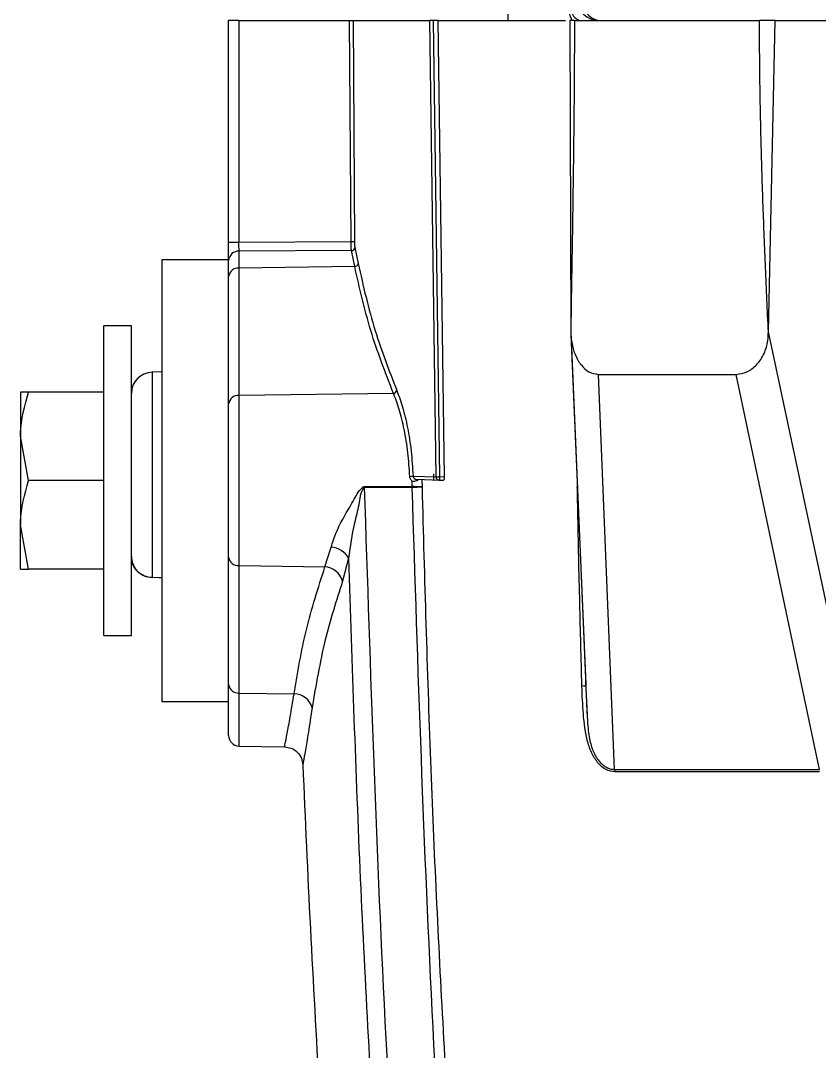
# Model space of a CAD drawing. Extents: x 16.5 to 113.1, y 4.4 to 84.5.
# Drawn here: x 49.672 to 51.93, y 11.575 to 14.489 of the extents above; entities that cross this region are included whole.
import ezdxf

# ---------------------------------------------------------------- set-up
doc = ezdxf.new("R2010")
doc.units = 0
doc.header["$MEASUREMENT"] = 0
doc.layers.add('OBJECT', color=7, linetype='CONTINUOUS')

msp = doc.modelspace()

# ---------------------------------------------------------------- linework, layer by layer
at = {"layer": 'OBJECT'}
for p, q in [((51.0498, 14.4886), (51.0498, 14.5156)), ((50.2597, 13.8627), (50.2597, 14.4886)), ((50.2889, 14.4886), (50.2597, 14.4886)), ((50.2889, 14.4886), (50.2889, 13.8627)), ((50.2889, 14.4886), (50.6017, 14.4886)), ((50.6056, 13.8643), (50.6017, 14.4886)), ((50.6114, 14.4886), (50.6153, 13.8644)), ((50.6114, 14.4886), (50.8287, 14.4886)), ((50.8467, 13.1988), (50.8287, 14.4886)), ((50.8376, 14.4886), (50.8556, 13.199)), ((50.8514, 14.4886), (50.8376, 14.4886)), ((50.8514, 14.4886), (50.8694, 13.1986)), ((50.8514, 14.4886), (51.2121, 14.4886)), ((51.2242, 14.4886), (51.2268, 13.6086)), ((51.2371, 14.4886), (51.7603, 14.4886)), ((51.7854, 13.6086), (51.8048, 14.4886)), ((51.8048, 14.4886), (51.9725, 14.4886)), ((50.2597, 13.8627), (50.2889, 13.8627)), ((50.2889, 13.8627), (50.6056, 13.8643)), ((50.6166, 13.8472), (50.6259, 13.8017)), ((50.0717, 12.5636), (50.0717, 13.8136)), ((50.0717, 13.8136), (50.2597, 13.8136)), ((50.2597, 12.5636), (50.2597, 13.8136)), ((50.6069, 13.8385), (50.2892, 13.8368)), ((50.2892, 13.789), (50.2892, 13.8368)), ((50.6162, 13.7935), (50.6069, 13.8385)), ((50.6162, 13.7935), (50.2892, 13.789)), ((50.2892, 13.429), (50.2892, 13.789)), ((49.9847, 13.6261), (49.9067, 13.6261)), ((49.9067, 12.7511), (49.9067, 13.6261)), ((49.9847, 12.7511), (49.9847, 13.6261)), ((51.2268, 13.6086), (51.2692, 12.6074)), ((51.9985, 12.6074), (51.7854, 13.6086)), ((51.2273, 13.6003), (51.2692, 12.6134)), ((50.0717, 13.4956), (50.0432, 13.4948)), ((50.0432, 13.4948), (50.0432, 12.9153)), ((51.305, 13.4886), (51.6939, 13.4886)), ((51.3503, 12.3721), (51.305, 13.4886)), ((51.9295, 12.3721), (51.6939, 13.4886)), ((49.6717, 13.4386), (49.6717, 13.3136)), ((49.9067, 13.4386), (49.6941, 13.4386)), ((50.7256, 13.4351), (50.2892, 13.429)), ((50.2892, 12.9481), (50.2892, 13.429)), ((49.6941, 13.1886), (49.6717, 13.3136)), ((49.6717, 13.3136), (49.6717, 13.0636)), ((50.781, 13.2011), (50.8467, 13.1988)), ((50.8398, 13.1896), (50.8398, 13.2078)), ((50.8694, 13.1986), (50.8556, 13.199)), ((49.9067, 13.1886), (49.6941, 13.1886)), ((50.6431, 13.1714), (50.7785, 13.1714)), ((50.7785, 13.1692), (50.6431, 13.1693)), ((50.7785, 13.1714), (50.7782, 13.187)), ((50.7785, 13.1714), (50.7785, 13.1692)), ((50.8556, 13.189), (50.7924, 13.1913)), ((50.8059, 13.1908), (50.8063, 13.1705)), ((50.8063, 13.1705), (50.8063, 13.1695)), ((50.8656, 13.1887), (50.8556, 13.189)), ((49.6941, 12.9386), (49.6717, 13.0636)), ((49.6717, 12.9386), (49.6717, 13.0636)), ((50.532, 12.9448), (50.5494, 13.0002)), ((50.5987, 12.9694), (50.5816, 12.9044)), ((49.9067, 12.9386), (49.6941, 12.9386)), ((50.2892, 12.9481), (50.532, 12.9448)), ((50.2892, 12.5881), (50.2892, 12.9481)), ((50.0717, 12.9135), (50.0432, 12.9142)), ((49.9067, 12.7511), (49.9847, 12.7511)), ((51.2692, 12.6072), (51.269, 12.6196)), ((50.2892, 12.5881), (50.4445, 12.586)), ((50.2892, 12.438), (50.2892, 12.5881)), ((51.2692, 12.6074), (51.2692, 12.6072)), ((51.2698, 12.5996), (51.2729, 12.5267)), ((50.2597, 12.5636), (50.0717, 12.5636)), ((50.2892, 12.438), (50.4179, 12.4358)), ((51.3503, 12.3721), (51.3509, 12.365))]:
    msp.add_line(p, q, dxfattribs=at)
at = {"layer": 'OBJECT', "flags": 128}
msp.add_lwpolyline([(50.0432, 12.9153), (50.0631, 12.9148), (50.0717, 12.9146)], dxfattribs=at)
at = {"layer": 'OBJECT'}
for centre, radius, start, end in [((51.3075, 14.5506), 0.062, 180.0185, 268.8269), ((51.3162, 14.5444), 0.0568, 173.8232, 259.8676), ((50.4934, 23.0476), 9.184, 270.69999, 270.76034), ((50.6067, 13.8485), 0.01, 271.1324, 352.4571), ((50.2877, 13.8088), 0.0281, 87.0236, 175.6062), ((50.2869, 13.7617), 0.0274, 85.209, 173.0881), ((50.616, 13.8036), 0.0101, 270.9826, 348.8073), ((50.0447, 13.4348), 0.06, 91.5, 180), ((50.7242, 13.4461), 0.0112, 277.0341, 345.0761), ((50.2869, 13.4017), 0.0274, 85.2089, 173.0882), ((50.7684, 13.3154), 0.115, 271.6073, 276.2514), ((50.9273, 13.194), 0.0719, 176.015, 183.985), ((48.9626, 13.1704), 1.6804, 359.9629, 0.0371), ((50.7846, 12.9266), 0.2448, 84.9098, 91.4342), ((50.8046, 12.1994), 0.9701, 89.8987, 91.5438), ((50.5456, 12.9392), 0.0611, 29.5564, 86.4077), ((50.2869, 12.9754), 0.0274, 186.9118, 274.7911), ((50.5264, 12.8873), 0.0578, 17.2703, 84.4675), ((50.0593, 12.9148), 0.0162, 178.0917, 181.9083), ((50.2869, 12.6154), 0.0274, 186.9119, 274.791), ((50.4446, 12.5335), 0.0525, 13.8081, 90.0654), ((50.2897, 12.468), 0.03, 180, 269), ((101.0857, 14.4886), 50.66, 182.37923, 183.42528)]:
    msp.add_arc(centre, radius, start, end, dxfattribs=at)
for points, knots in [([(51.231, 14.4886), (51.2294, 14.4917), (51.2258, 14.4988), (51.2237, 14.5096), (51.2225, 14.5156)], [0, 0, 0, 0, 0.450087, 1, 1, 1, 1]), ([(51.2254, 14.5253), (51.2264, 14.5215), (51.2311, 14.5038), (51.2399, 14.4951), (51.2482, 14.4904), (51.2513, 14.4886)], [0, 0, 0, 0, 0.1467734, 0.6725277, 1, 1, 1, 1]), ([(50.6017, 14.4886), (50.6028, 14.4886), (50.6045, 14.4886), (50.6065, 14.4886), (50.6079, 14.4886), (50.6091, 14.4886), (50.6101, 14.4886), (50.611, 14.4886), (50.6112, 14.4886), (50.6114, 14.4886)], [0, 0, 0, 0, 0.235207, 0.351552, 0.467887, 0.584228, 0.700573, 0.816902, 1, 1, 1, 1]), ([(50.8376, 14.4886), (50.8371, 14.4886), (50.836, 14.4886), (50.8344, 14.4886), (50.8329, 14.4886), (50.8315, 14.4886), (50.8304, 14.4886), (50.8294, 14.4886), (50.8289, 14.4886), (50.8287, 14.4886)], [0, 0, 0, 0, 0.143851, 0.287677, 0.431526, 0.575369, 0.719208, 0.857742, 1, 1, 1, 1]), ([(51.2371, 14.4886), (51.2334, 14.4886), (51.226, 14.4886), (51.2233, 14.4886), (51.224, 14.4886), (51.2242, 14.4886)], [0, 0, 0, 0, 0.425026, 0.850044, 1, 1, 1, 1]), ([(51.2371, 14.4886), (51.237, 14.4336), (51.2367, 14.3188), (51.2349, 14.1441), (51.2325, 13.9661), (51.2296, 13.7877), (51.2277, 13.669), (51.2268, 13.6086)], [0, 0, 0, 0, 0.187145, 0.391348, 0.595125, 0.793954, 1, 1, 1, 1]), ([(51.7854, 13.6086), (51.7826, 13.669), (51.7772, 13.7876), (51.7702, 13.9661), (51.7647, 14.1441), (51.761, 14.3188), (51.7605, 14.4336), (51.7603, 14.4886)], [0, 0, 0, 0, 0.206023, 0.404822, 0.608638, 0.812834, 1, 1, 1, 1]), ([(51.8048, 14.4886), (51.798, 14.4886), (51.7845, 14.4886), (51.7695, 14.4886), (51.7622, 14.4886), (51.7603, 14.4886)], [0, 0, 0, 0, 0.425021, 0.850046, 1, 1, 1, 1]), ([(50.2597, 13.8109), (50.2597, 13.8139), (50.2597, 13.8198), (50.2597, 13.8326), (50.2597, 13.8471), (50.2597, 13.8575), (50.2597, 13.8627)], [0, 0, 0, 0, 0.250003, 0.499813, 0.750165, 1, 1, 1, 1]), ([(50.2892, 13.8368), (50.2892, 13.8383), (50.2891, 13.8413), (50.289, 13.8476), (50.2889, 13.8549), (50.2889, 13.8601), (50.2889, 13.8627)], [0, 0, 0, 0, 0.2494547, 0.4998675, 0.749774, 1, 1, 1, 1]), ([(50.6069, 13.8385), (50.6067, 13.84), (50.6064, 13.8429), (50.606, 13.8493), (50.6057, 13.8565), (50.6056, 13.8617), (50.6056, 13.8643)], [0, 0, 0, 0, 0.24939, 0.499166, 0.749323, 1, 1, 1, 1]), ([(50.6153, 13.8644), (50.6153, 13.8627), (50.6154, 13.8592), (50.6157, 13.8544), (50.6161, 13.8502), (50.6164, 13.8482), (50.6166, 13.8472)], [0, 0, 0, 0, 0.248921, 0.499835, 0.751191, 1, 1, 1, 1]), ([(50.7256, 13.4351), (50.7027, 13.494), (50.6569, 13.6124), (50.6298, 13.733), (50.6162, 13.7935)], [0, 0, 0, 0, 0.498477, 1, 1, 1, 1]), ([(50.6259, 13.8017), (50.6402, 13.7383), (50.6674, 13.6177), (50.7133, 13.4994), (50.735, 13.4433)], [0, 0, 0, 0, 0.5257202, 1, 1, 1, 1]), ([(51.2268, 13.6086), (51.2269, 13.6047), (51.2272, 13.5948), (51.23, 13.573), (51.2381, 13.5431), (51.2552, 13.514), (51.2783, 13.4932), (51.2959, 13.4901), (51.305, 13.4886)], [0, 0, 0, 0, 0.0612938, 0.1579775, 0.3530257, 0.5689643, 0.7756011, 1, 1, 1, 1]), ([(51.6939, 13.4886), (51.7044, 13.4901), (51.7252, 13.4931), (51.7534, 13.5143), (51.7742, 13.5454), (51.7843, 13.5791), (51.7851, 13.6003), (51.7854, 13.6086)], [0, 0, 0, 0, 0.217937, 0.435233, 0.661573, 0.868603, 1, 1, 1, 1]), ([(49.6717, 13.3136), (49.6717, 13.3165), (49.6721, 13.3587), (49.6835, 13.4001), (49.6941, 13.4386)], [0, 0, 0, 0, 0.070213, 1, 1, 1, 1]), ([(49.6941, 13.4386), (49.6849, 13.4386), (49.673, 13.4386), (49.672, 13.4386), (49.6717, 13.4386)], [0, 0, 0, 0, 0.7681508, 1, 1, 1, 1]), ([(50.7717, 13.2004), (50.7702, 13.2229), (50.7673, 13.2691), (50.7567, 13.3334), (50.7425, 13.3913), (50.7312, 13.4205), (50.7256, 13.4351)], [0, 0, 0, 0, 0.242737, 0.499356, 0.749988, 1, 1, 1, 1]), ([(50.735, 13.4433), (50.7406, 13.4282), (50.7519, 13.3981), (50.7658, 13.3389), (50.7765, 13.2726), (50.7795, 13.225), (50.781, 13.2011)], [0, 0, 0, 0, 0.249476, 0.499686, 0.749415, 1, 1, 1, 1]), ([(50.2597, 12.9721), (50.2597, 12.9856), (50.2597, 13.0129), (50.2597, 13.0666), (50.2597, 13.1261), (50.2597, 13.1886), (50.2597, 13.251), (50.2597, 13.3105), (50.2597, 13.3642), (50.2597, 13.3915), (50.2597, 13.405)], [0, 0, 0, 0, 0.123305, 0.25, 0.376695, 0.5, 0.623305, 0.75, 0.876695, 1, 1, 1, 1]), ([(50.7782, 13.187), (50.7764, 13.1889), (50.7739, 13.1918), (50.7721, 13.1966), (50.7718, 13.1992), (50.7717, 13.2004)], [0, 0, 0, 0, 0.499445, 0.751584, 1, 1, 1, 1]), ([(50.781, 13.2011), (50.781, 13.2004), (50.7812, 13.1991), (50.7823, 13.1966), (50.7845, 13.1939), (50.7882, 13.1918), (50.791, 13.1914), (50.7924, 13.1913)], [0, 0, 0, 0, 0.117751, 0.236264, 0.479976, 0.736393, 1, 1, 1, 1]), ([(50.8467, 13.1988), (50.8471, 13.1988), (50.848, 13.1989), (50.8501, 13.1989), (50.8527, 13.199), (50.8546, 13.199), (50.8556, 13.199)], [0, 0, 0, 0, 0.249948, 0.499967, 0.749993, 1, 1, 1, 1]), ([(50.8556, 13.189), (50.8555, 13.1891), (50.8553, 13.1891), (50.8548, 13.1891), (50.8537, 13.1893), (50.8517, 13.19), (50.8494, 13.1916), (50.8477, 13.1941), (50.8469, 13.1964), (50.8467, 13.198), (50.8467, 13.1988)], [0, 0, 0, 0, 0.013718, 0.037881, 0.117462, 0.241308, 0.499767, 0.695357, 0.834141, 1, 1, 1, 1]), ([(50.8694, 13.1986), (50.8694, 13.1975), (50.8694, 13.1954), (50.8688, 13.1927), (50.868, 13.1905), (50.8669, 13.189), (50.866, 13.1888), (50.8656, 13.1887)], [0, 0, 0, 0, 0.1904146, 0.380721, 0.5749326, 0.7832683, 1, 1, 1, 1]), ([(49.6717, 13.0636), (49.6717, 13.0665), (49.6721, 13.1087), (49.6835, 13.1501), (49.6941, 13.1886)], [0, 0, 0, 0, 0.070214, 1, 1, 1, 1]), ([(50.5494, 13.0002), (50.5539, 13.0141), (50.5628, 13.0419), (50.5853, 13.0863), (50.6109, 13.1278), (50.6263, 13.1593), (50.6396, 13.1704), (50.6416, 13.1713), (50.6426, 13.1714), (50.6431, 13.1714)], [0, 0, 0, 0, 0.249937, 0.500626, 0.749427, 0.968478, 0.986306, 0.993527, 1, 1, 1, 1]), ([(50.6431, 13.1693), (50.643, 13.1693), (50.6428, 13.1693), (50.6425, 13.1692), (50.6419, 13.1688), (50.6317, 13.1547), (50.629, 13.1182), (50.6098, 13.0527), (50.6032, 13.0025), (50.5987, 12.9694)], [0, 0, 0, 0, 0.001142, 0.002301, 0.004791, 0.01068, 0.246792, 0.502027, 1, 1, 1, 1]), ([(50.6431, 13.1693), (50.6601, 12.6497), (50.6941, 11.6103), (50.8056, 10.0544), (50.9203, 9.0211), (50.9777, 8.5048)], [0, 0, 0, 0, 0.333336, 0.666886, 1, 1, 1, 1]), ([(50.7782, 13.187), (50.7799, 13.1869), (50.7833, 13.1867), (50.7899, 13.1878), (50.7939, 13.1898), (50.7965, 13.1911)], [0, 0, 0, 0, 0.252438, 0.503217, 1, 1, 1, 1]), ([(51.1032, 8.5985), (51.0475, 9.1044), (50.9361, 10.1169), (50.8279, 11.6415), (50.795, 12.6601), (50.7785, 13.1692)], [0, 0, 0, 0, 0.33303, 0.666639, 1, 1, 1, 1]), ([(50.8063, 13.1695), (50.8134, 12.9118), (50.8275, 12.3996), (50.864, 11.6368), (50.9122, 10.8691), (50.9732, 10.1024), (51.0453, 9.3423), (51.1026, 8.8455), (51.1307, 8.6016)], [0, 0, 0, 0, 0.168843, 0.335534, 0.500076, 0.67255, 0.839189, 1, 1, 1, 1]), ([(51.2583, 12.608), (51.2563, 12.6857), (51.252, 12.8507), (51.2477, 13.0383), (51.2458, 13.1481), (51.2453, 13.1707)], [0, 0, 0, 0, 0.414648, 0.879416, 1, 1, 1, 1]), ([(49.9847, 12.9742), (49.9847, 12.9741), (49.9847, 12.9672), (49.9873, 12.9535), (49.9951, 12.9403), (50.0051, 12.9294), (50.0171, 12.9207), (50.0322, 12.9159), (50.041, 12.9154), (50.0432, 12.9153)], [0, 0, 0, 0, 0.0046997, 0.2309337, 0.4575607, 0.5020059, 0.7161077, 0.9308008, 1, 1, 1, 1]), ([(50.0432, 12.9142), (50.041, 12.9144), (50.0322, 12.9149), (50.0171, 12.9197), (50.0051, 12.9285), (49.9951, 12.9396), (49.9887, 12.9507), (49.9855, 12.9631), (49.9848, 12.97), (49.9847, 12.9729), (49.9847, 12.9741), (49.9847, 12.9742)], [0, 0, 0, 0, 0.069164, 0.283727, 0.497637, 0.542036, 0.76842, 0.905662, 0.960131, 0.995302, 1, 1, 1, 1]), ([(50.5987, 12.9694), (50.6086, 12.6672), (50.6281, 12.0674), (50.6788, 11.1661), (50.7455, 10.2663), (50.8275, 9.3755), (50.8955, 8.7875), (50.9289, 8.4993)], [0, 0, 0, 0, 0.2022766, 0.4015017, 0.6039518, 0.8059482, 1, 1, 1, 1]), ([(49.6717, 12.9386), (49.672, 12.9386), (49.673, 12.9386), (49.6849, 12.9386), (49.6941, 12.9386)], [0, 0, 0, 0, 0.2318492, 1, 1, 1, 1]), ([(50.4445, 12.586), (50.4547, 12.6464), (50.4751, 12.7668), (50.5131, 12.8855), (50.532, 12.9448)], [0, 0, 0, 0, 0.501212, 1, 1, 1, 1]), ([(50.5816, 12.9044), (50.5641, 12.8491), (50.5266, 12.7305), (50.5064, 12.6102), (50.4956, 12.546)], [0, 0, 0, 0, 0.4662685, 1, 1, 1, 1]), ([(50.2597, 12.468), (50.2597, 12.4699), (50.2597, 12.4737), (50.2597, 12.5041), (50.2597, 12.5488), (50.2597, 12.5913), (50.2597, 12.6121)], [0, 0, 0, 0, 0.258384, 0.513253, 0.761369, 1, 1, 1, 1]), ([(50.4179, 12.4358), (50.4182, 12.4376), (50.419, 12.4412), (50.4248, 12.4713), (50.4335, 12.5179), (50.4408, 12.5633), (50.4445, 12.586)], [0, 0, 0, 0, 0.243884, 0.498629, 0.749525, 1, 1, 1, 1]), ([(51.3509, 12.365), (51.3427, 12.3663), (51.3264, 12.369), (51.3044, 12.3876), (51.2861, 12.4152), (51.2695, 12.4623), (51.2612, 12.5289), (51.2593, 12.5816), (51.2583, 12.608)], [0, 0, 0, 0, 0.125023, 0.250261, 0.372599, 0.500558, 0.750171, 1, 1, 1, 1]), ([(51.2692, 12.6072), (51.2692, 12.6074), (51.269, 12.6078), (51.2619, 12.6079), (51.2583, 12.608)], [0, 0, 0, 0, 0.499997, 1, 1, 1, 1]), ([(51.2692, 12.6072), (51.2699, 12.5907), (51.2713, 12.5574), (51.2736, 12.5079), (51.2779, 12.4615), (51.2874, 12.4286), (51.2973, 12.4085), (51.3059, 12.3962), (51.3162, 12.3856), (51.3274, 12.3777), (51.3392, 12.3728), (51.3469, 12.3723), (51.3503, 12.3721)], [0, 0, 0, 0, 0.167655, 0.336418, 0.499288, 0.624455, 0.681335, 0.749952, 0.805262, 0.875044, 0.94588, 1, 1, 1, 1]), ([(50.4956, 12.546), (50.492, 12.5218), (50.4848, 12.4734), (50.4763, 12.424), (50.4705, 12.3915), (50.4698, 12.3875), (50.4694, 12.3855)], [0, 0, 0, 0, 0.250229, 0.500882, 0.749824, 1, 1, 1, 1]), ([(50.4179, 12.4358), (50.4242, 12.435), (50.4374, 12.4334), (50.4545, 12.4217), (50.4665, 12.405), (50.4685, 12.3918), (50.4694, 12.3855)], [0, 0, 0, 0, 0.240853, 0.499999, 0.759144, 1, 1, 1, 1]), ([(51.3503, 12.3721), (51.4378, 12.3721), (51.6128, 12.3721), (51.8239, 12.3721), (51.9295, 12.3721)], [0, 0, 0, 0, 0.499779, 1, 1, 1, 1]), ([(51.93, 12.365), (51.8244, 12.365), (51.6134, 12.3649), (51.4384, 12.365), (51.3509, 12.365)], [0, 0, 0, 0, 0.500003, 1, 1, 1, 1])]:
    msp.add_open_spline(points, degree=3, knots=knots, dxfattribs=at)

doc.saveas('drawing.dxf')
